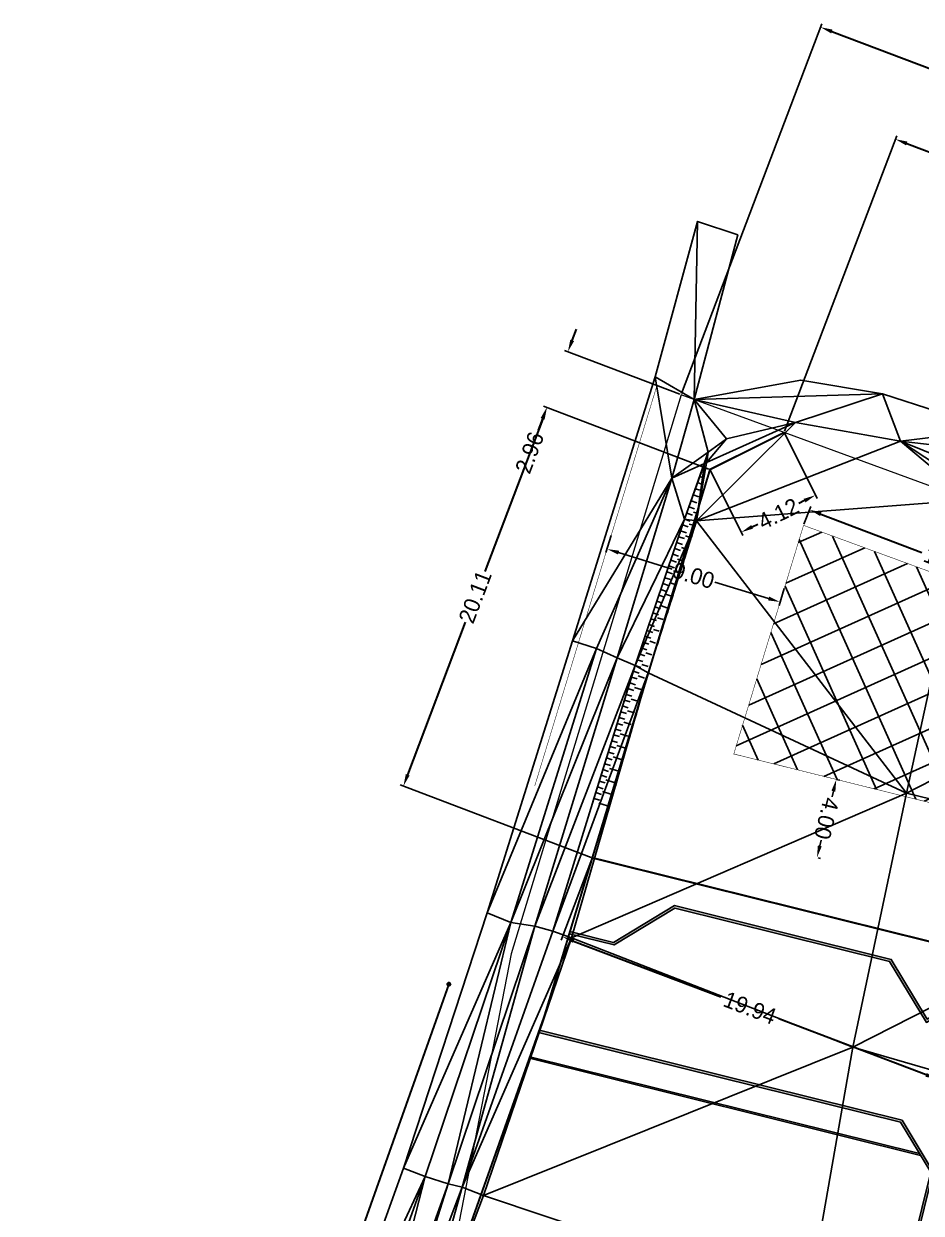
# Model space of a CAD drawing. Header units: metres. Extents: x 1851473 to 1851984, y 5183046 to 5183298.
# Drawn here: x 1851486.1 to 1851530.7, y 5183239 to 5183298.1 of the extents above; entities that cross this region are included whole.
import ezdxf

# ---------------------------------------------------------------- set-up
doc = ezdxf.new("R2010")
doc.units = ezdxf.units.M
doc.header["$LTSCALE"] = 2.5
doc.header["$PDMODE"] = 35
doc.header["$PDSIZE"] = 0.03
doc.linetypes.add('L8', pattern=[0.225, 0.15, -0.075])
doc.layers.get('0').update_dxf_attribs({"linetype": 'CONTINUOUS', "lineweight": 30})
for name, color, linetype in [('PRO_IMPLANTATION_MAISON', 140, 'L8'), ('PRO_IMPLANTATION_MAISON_COT', 140, 'CONTINUOUS'), ('PRO_VOI_BORDURES', 140, 'CONTINUOUS'), ('TAL_HACH', 44, 'CONTINUOUS'), ('TN_', 94, 'CONTINUOUS')]:
    doc.layers.add(name, color=color, linetype=linetype)
for name, color, linetype, lineweight in [('PRO_PAR', 1, 'CONTINUOUS', 35), ('PRO_PAR_P', 7, 'CONTINUOUS', 70), ('TAL', 34, 'CONTINUOUS', 25)]:
    doc.layers.add(name, color=color, linetype=linetype, lineweight=lineweight)
doc.layers.add('PRO_PAR_SURF', color=7, linetype='CONTINUOUS', lineweight=20, true_color=0x285a87)
doc.styles.add('Ecriture', font='')
doc.styles.get('Ecriture').set_extended_font_data('NewsGoth BT')
doc.dimstyles.new('Voirie', dxfattribs={"dimtxt": 0.8, "dimasz": 0.6, "dimexe": 0.18, "dimexo": 0.0625, "dimgap": 0, "dimtad": 0, "dimzin": 0, "dimdsep": 46, "dimtxsty": 'Ecriture', "dimcen": 0.04, "dimclrd": 256, "dimclre": 256, "dimclrt": 256, "dimaunit": 2, "dimadec": 3, "dimazin": 0, "dimtfac": 1, "dimtofl": 0, "dimtmove": 0, "dimatfit": 0, "dimfxl": 1, "dimtolj": 1, "dimtzin": 0, "dimlwd": -1, "dimarcsym": 0})

# ---------------------------------------------------------------- blocks, each defined once
blk = doc.blocks.new('*D48')
at = {"layer": 'PRO_IMPLANTATION_MAISON_COT', "lineweight": -2, "transparency": 16777216}
for p, q in [((1851515.266, 5183272.662), (1851515.007, 5183271.816)), ((1851523.873, 5183270.033), (1851523.615, 5183269.187))]:
    blk.add_line(p, q, dxfattribs=at)
at = {"layer": 'PRO_IMPLANTATION_MAISON_COT', "transparency": 16777216}
for p, q in [((1851515.634, 5183271.813), (1851518.306, 5183270.996)), ((1851523.094, 5183269.534), (1851520.421, 5183270.351))]:
    blk.add_line(p, q, dxfattribs=at)
for points in [[(1851515.663, 5183271.908), (1851515.605, 5183271.717), (1851515.06, 5183271.988)], [(1851523.123, 5183269.63), (1851523.064, 5183269.439), (1851523.668, 5183269.359)]]:
    blk.add_solid(points, dxfattribs=at)
at = {"layer": 'PRO_IMPLANTATION_MAISON_COT', "transparency": 16777216, "insert": (1851519.364, 5183270.673), "char_height": 0.8, "attachment_point": 5, "rotation": 343.01815, "style": 'Ecriture'}
blk.add_mtext('\\A1;9.00', dxfattribs=at)
blk = doc.blocks.new('*D55')
at = {"layer": 'PRO_IMPLANTATION_MAISON_COT', "lineweight": -2, "transparency": 16777216}
for p, q in [((1851526.519, 5183260.529), (1851526.633, 5183260.501)), ((1851525.557, 5183256.647), (1851525.671, 5183256.619))]:
    blk.add_line(p, q, dxfattribs=at)
at = {"layer": 'PRO_IMPLANTATION_MAISON_COT', "transparency": 16777216}
for p, q in [((1851526.314, 5183259.962), (1851526.246, 5183259.685)), ((1851525.64, 5183257.244), (1851525.709, 5183257.521))]:
    blk.add_line(p, q, dxfattribs=at)
for points in [[(1851526.411, 5183259.938), (1851526.217, 5183259.986), (1851526.459, 5183260.544)], [(1851525.737, 5183257.22), (1851525.543, 5183257.268), (1851525.496, 5183256.662)]]:
    blk.add_solid(points, dxfattribs=at)
at = {"layer": 'PRO_IMPLANTATION_MAISON_COT', "transparency": 16777216, "insert": (1851525.977, 5183258.603), "char_height": 0.8, "attachment_point": 5, "rotation": 256.07325, "style": 'Ecriture'}
blk.add_mtext('\\A1;4.00', dxfattribs=at)
blk = doc.blocks.new('PRO_PAR_P_01')
at = {"layer": 'PRO_PAR_P'}
blk.add_point((0, 0), dxfattribs=at)
blk = doc.blocks.new('*D86')
at = {"lineweight": -2, "transparency": 16777216}
for p, q in [((1851523.89, 5183277.838), (1851529.464, 5183292.52)), ((1851543.641, 5183270.591), (1851549.131, 5183285.052))]:
    blk.add_line(p, q, dxfattribs=at)
at = {"transparency": 16777216}
for p, q in [((1851529.961, 5183292.138), (1851537.791, 5183289.165)), ((1851548.507, 5183285.097), (1851540.676, 5183288.07))]:
    blk.add_line(p, q, dxfattribs=at)
for points in [[(1851529.996, 5183292.232), (1851529.925, 5183292.045), (1851529.4, 5183292.351)], [(1851548.542, 5183285.191), (1851548.471, 5183285.004), (1851549.067, 5183284.884)]]:
    blk.add_solid(points, dxfattribs=at)
at = {"transparency": 16777216, "insert": (1851539.234, 5183288.618), "char_height": 0.8, "attachment_point": 5, "rotation": 339.20997, "style": 'Ecriture'}
blk.add_mtext('\\A1;21.04', dxfattribs=at)
blk = doc.blocks.new('*D87')
at = {"lineweight": -2, "transparency": 16777216}
for p, q in [((1851518.766, 5183279.716), (1851525.74, 5183298.085)), ((1851543.643, 5183270.599), (1851550.508, 5183288.681))]:
    blk.add_line(p, q, dxfattribs=at)
at = {"transparency": 16777216}
for p, q in [((1851526.237, 5183297.703), (1851536.582, 5183293.776)), ((1851549.883, 5183288.726), (1851539.538, 5183292.653))]:
    blk.add_line(p, q, dxfattribs=at)
for points in [[(1851526.272, 5183297.797), (1851526.201, 5183297.61), (1851525.676, 5183297.916)], [(1851549.919, 5183288.819), (1851549.848, 5183288.632), (1851550.444, 5183288.513)]]:
    blk.add_solid(points, dxfattribs=at)
at = {"transparency": 16777216, "insert": (1851538.06, 5183293.215), "char_height": 0.8, "attachment_point": 5, "rotation": 339.20997, "style": 'Ecriture'}
blk.add_mtext('\\A1;26.49', dxfattribs=at)
blk = doc.blocks.new('*D88')
at = {"lineweight": -2, "transparency": 16777216}
for p, q in [((1851520.121, 5183275.963), (1851511.907, 5183279.082)), ((1851514.27, 5183256.671), (1851504.769, 5183260.279))]:
    blk.add_line(p, q, dxfattribs=at)
at = {"transparency": 16777216}
for p, q in [((1851511.863, 5183278.457), (1851508.986, 5183270.881)), ((1851505.15, 5183260.776), (1851508.026, 5183268.352))]:
    blk.add_line(p, q, dxfattribs=at)
for points in [[(1851511.769, 5183278.492), (1851511.956, 5183278.421), (1851512.076, 5183279.018)], [(1851505.056, 5183260.811), (1851505.243, 5183260.74), (1851504.937, 5183260.215)]]:
    blk.add_solid(points, dxfattribs=at)
at = {"transparency": 16777216, "insert": (1851508.506, 5183269.616), "char_height": 0.8, "attachment_point": 5, "rotation": 69.20997, "style": 'Ecriture'}
blk.add_mtext('\\A1;20.11', dxfattribs=at)
blk = doc.blocks.new('*D89')
at = {"transparency": 16777216}
for p, q in [((1851513.328, 5183282.355), (1851513.541, 5183282.916)), ((1851511.85, 5183278.462), (1851511.637, 5183277.901))]:
    blk.add_line(p, q, dxfattribs=at)
at = {"lineweight": -2, "transparency": 16777216}
for p, q in [((1851518.685, 5183279.68), (1851512.947, 5183281.858)), ((1851517.82, 5183276.837), (1851511.895, 5183279.087))]:
    blk.add_line(p, q, dxfattribs=at)
at = {"transparency": 16777216}
for points in [[(1851513.235, 5183282.391), (1851513.422, 5183282.32), (1851513.115, 5183281.794)], [(1851511.757, 5183278.497), (1851511.944, 5183278.426), (1851512.063, 5183279.023)]]:
    blk.add_solid(points, dxfattribs=at)
at = {"transparency": 16777216, "insert": (1851511.211, 5183276.779), "char_height": 0.8, "attachment_point": 5, "rotation": 69.20997, "style": 'Ecriture'}
blk.add_mtext('\\A1;2.96', dxfattribs=at)
blk = doc.blocks.new('*D90')
at = {"lineweight": -2, "transparency": 16777216}
for p, q in [((1851523.895, 5183277.724), (1851525.502, 5183274.502)), ((1851520.208, 5183275.885), (1851521.814, 5183272.663))]:
    blk.add_line(p, q, dxfattribs=at)
at = {"transparency": 16777216}
for p, q in [((1851524.884, 5183274.395), (1851524.6, 5183274.254)), ((1851522.271, 5183273.092), (1851522.555, 5183273.234))]:
    blk.add_line(p, q, dxfattribs=at)
for points in [[(1851524.84, 5183274.485), (1851524.929, 5183274.306), (1851525.421, 5183274.663)], [(1851522.226, 5183273.182), (1851522.315, 5183273.003), (1851521.734, 5183272.824)]]:
    blk.add_solid(points, dxfattribs=at)
at = {"transparency": 16777216, "insert": (1851523.578, 5183273.744), "char_height": 0.8, "attachment_point": 5, "rotation": 26.50075, "style": 'Ecriture'}
blk.add_mtext('\\A1;4.12', dxfattribs=at)
blk = doc.blocks.new('*D91')
at = {"lineweight": -2, "transparency": 16777216}
for p, q in [((1851514.306, 5183256.591), (1851512.777, 5183252.562)), ((1851533.804, 5183251.756), (1851531.422, 5183245.483))]:
    blk.add_line(p, q, dxfattribs=at)
at = {"transparency": 16777216}
for p, q in [((1851513.401, 5183252.517), (1851520.721, 5183249.738)), ((1851530.925, 5183245.864), (1851523.606, 5183248.643))]:
    blk.add_line(p, q, dxfattribs=at)
for points in [[(1851513.437, 5183252.611), (1851513.366, 5183252.424), (1851512.841, 5183252.73)], [(1851530.96, 5183245.958), (1851530.889, 5183245.771), (1851531.486, 5183245.651)]]:
    blk.add_solid(points, dxfattribs=at)
at = {"transparency": 16777216, "insert": (1851522.163, 5183249.191), "char_height": 0.8, "attachment_point": 5, "rotation": 339.20997, "style": 'Ecriture'}
blk.add_mtext('\\A1;19.94', dxfattribs=at)
blk = doc.blocks.new('*D100')
at = {"lineweight": -2, "transparency": 16777216}
for p, q in [((1851524.852, 5183273.225), (1851525.188, 5183274.109)), ((1851538.897, 5183268.079), (1851539.171, 5183268.8))]:
    blk.add_line(p, q, dxfattribs=at)
at = {"transparency": 16777216}
for p, q in [((1851525.685, 5183273.728), (1851530.709, 5183271.821)), ((1851538.546, 5183268.845), (1851533.522, 5183270.752))]:
    blk.add_line(p, q, dxfattribs=at)
for points in [[(1851525.721, 5183273.821), (1851525.65, 5183273.634), (1851525.124, 5183273.941)], [(1851538.581, 5183268.939), (1851538.51, 5183268.752), (1851539.107, 5183268.632)]]:
    blk.add_solid(points, dxfattribs=at)
at = {"transparency": 16777216, "insert": (1851532.115, 5183271.286), "char_height": 0.8, "attachment_point": 5, "rotation": 339.20997, "style": 'Ecriture'}
blk.add_mtext('\\A1;14.96', dxfattribs=at)

msp = doc.modelspace()

# ---------------------------------------------------------------- hatches: boundary and pattern name
at = {"layer": 'PRO_IMPLANTATION_MAISON'}
h = msp.add_hatch(dxfattribs=at)
h.set_pattern_fill('ANSI37', color=256, scale=0.5)
h.set_pattern_definition([(24.21, (1851429.304, 5183182.4787), (-0.651005, 1.447877), []), (114.21, (1851429.304, 5183182.4787), (-1.447877, -0.651005), [])])
h.paths.add_polyline_path([(1851538.874, 5183268.02), (1851524.83, 5183273.167), (1851521.362, 5183261.808), (1851531.556, 5183259.28), (1851532.365, 5183262.542), (1851537.218, 5183261.338)])
at = {"layer": 'PRO_VOI_BORDURES'}
h = msp.add_hatch(color=256, dxfattribs=at)
h.dxf.hatch_style = 1
h.paths.add_polyline_path([(1851511.656, 5183247.978), (1851529.656, 5183243.514), (1851531.152, 5183241.031), (1851528.93, 5183232.072), (1851533.783, 5183230.869), (1851540.137, 5183256.493), (1851535.284, 5183257.696), (1851533.4, 5183250.096), (1851530.977, 5183248.636), (1851529.189, 5183251.604), (1851518.415, 5183254.276), (1851515.387, 5183252.451), (1851513.218, 5183252.989), (1851513.183, 5183252.874), (1851515.407, 5183252.323), (1851518.435, 5183254.147), (1851529.111, 5183251.5), (1851530.936, 5183248.472), (1851533.504, 5183250.019), (1851535.372, 5183257.551), (1851539.992, 5183256.405), (1851533.696, 5183231.014), (1851529.076, 5183232.16), (1851531.28, 5183241.051), (1851529.733, 5183243.619), (1851511.696, 5183248.091)])
h = msp.add_hatch(color=256, dxfattribs=at)
h.dxf.hatch_style = 1
h.paths.add_polyline_path([(1851511.226, 5183246.766), (1851530.59, 5183241.964), (1851530.648, 5183241.867), (1851511.199, 5183246.69)])

# ---------------------------------------------------------------- linework, layer by layer
at = {"layer": 'PRO_IMPLANTATION_MAISON', "const_width": 0.025, "flags": 128}
msp.add_lwpolyline([(1851538.874, 5183268.02), (1851524.83, 5183273.167), (1851521.362, 5183261.808), (1851531.556, 5183259.28), (1851532.365, 5183262.542), (1851537.218, 5183261.338)], close=True, dxfattribs=at)
at = {"layer": 'PRO_IMPLANTATION_MAISON_COT', "linetype": 'L8', "const_width": 0.025, "flags": 128}
msp.add_lwpolyline([(1851517.517, 5183280.032), (1851511.464, 5183260.213)], dxfattribs=at)
at = {"layer": 'PRO_PAR', "const_width": 0.1, "flags": 128}
for points in [[(1851514.328, 5183256.649), (1851520.18, 5183275.941), (1851523.867, 5183277.78)], [(1851540.137, 5183256.493), (1851535.284, 5183257.696), (1851533.826, 5183251.815), (1851514.328, 5183256.649)], [(1851507.199, 5183250.369), (1851498.617, 5183226.18), (1851489.615, 5183200.803), (1851486.112, 5183191.14)]]:
    msp.add_lwpolyline(points, dxfattribs=at)
at = {"layer": 'PRO_PAR', "linetype": 'L8', "const_width": 0.1, "flags": 128}
msp.add_lwpolyline([(1851507.866, 5183237.296), (1851511.95, 5183248.807), (1851514.328, 5183256.649)], dxfattribs=at)
at = {"layer": 'PRO_PAR_SURF', "flags": 128}
for points in [[(1851538.934, 5183251.64), (1851540.137, 5183256.493), (1851535.284, 5183257.696), (1851533.826, 5183251.815), (1851514.328, 5183256.649), (1851520.18, 5183275.941), (1851523.867, 5183277.78), (1851518.743, 5183279.657), (1851510.294, 5183251.887), (1851507.475, 5183237.393), (1851507.007, 5183234.983), (1851502.018, 5183220.887), (1851502.04, 5183220.874), (1851503.33, 5183224.508), (1851507.866, 5183237.296), (1851533.783, 5183230.869), (1851534.987, 5183235.722)], [(1851543.621, 5183270.541), (1851523.867, 5183277.78), (1851520.18, 5183275.941), (1851514.328, 5183256.649), (1851533.826, 5183251.815), (1851535.284, 5183257.696), (1851540.137, 5183256.493)]]:
    msp.add_lwpolyline(points, close=True, dxfattribs=at)
at = {"layer": 'PRO_VOI_BORDURES', "flags": 128}
for points in [[(1851533.783, 5183230.869), (1851540.137, 5183256.493), (1851535.284, 5183257.696), (1851533.4, 5183250.096), (1851530.977, 5183248.636), (1851529.189, 5183251.604), (1851518.415, 5183254.276), (1851515.387, 5183252.451), (1851513.218, 5183252.989), (1851513.183, 5183252.874), (1851515.407, 5183252.323), (1851518.435, 5183254.147), (1851529.111, 5183251.5), (1851530.936, 5183248.472), (1851533.504, 5183250.019), (1851535.372, 5183257.551), (1851539.992, 5183256.405), (1851533.696, 5183231.014)], [(1851529.076, 5183232.16), (1851531.28, 5183241.051), (1851529.733, 5183243.619), (1851511.696, 5183248.091), (1851511.656, 5183247.978), (1851529.656, 5183243.514), (1851531.152, 5183241.031), (1851528.93, 5183232.072)]]:
    msp.add_lwpolyline(points, dxfattribs=at)
msp.add_lwpolyline([(1851511.226, 5183246.766), (1851530.59, 5183241.964), (1851530.648, 5183241.867), (1851511.199, 5183246.69)], close=True, dxfattribs=at)
at = {"layer": 'TAL', "flags": 128}
msp.add_lwpolyline([(1851514.355, 5183259.424), (1851516.454, 5183266.202), (1851518.916, 5183273.476), (1851520.096, 5183276.803)], dxfattribs=at)
at = {"layer": 'TAL', "linetype": 'L8', "flags": 128}
msp.add_lwpolyline([(1851520.096, 5183276.803), (1851519.511, 5183273.39), (1851517.108, 5183265.84), (1851515.186, 5183259.219)], dxfattribs=at)
at = {"layer": 'TAL_HACH'}
for p, q in [((1851520.096, 5183276.803), (1851520.096, 5183276.803)), ((1851519.882, 5183276.198), (1851519.891, 5183276.195)), ((1851519.989, 5183276.501), (1851519.989, 5183276.501)), ((1851519.667, 5183275.593), (1851519.781, 5183275.553)), ((1851519.775, 5183275.896), (1851519.836, 5183275.874)), ((1851519.453, 5183274.989), (1851519.671, 5183274.911)), ((1851519.56, 5183275.291), (1851519.726, 5183275.232)), ((1851519.238, 5183274.384), (1851519.521, 5183274.283)), ((1851519.345, 5183274.686), (1851519.616, 5183274.59)), ((1851519.023, 5183273.779), (1851519.306, 5183273.678)), ((1851519.131, 5183274.081), (1851519.413, 5183273.981)), ((1851519.36, 5183273.83), (1851519.478, 5183273.788)), ((1851518.817, 5183273.185), (1851519.102, 5183273.089)), ((1851518.916, 5183273.476), (1851519.199, 5183273.378)), ((1851519.15, 5183273.234), (1851519.336, 5183273.17)), ((1851518.62, 5183272.603), (1851518.905, 5183272.507)), ((1851518.719, 5183272.894), (1851519.003, 5183272.798)), ((1851518.954, 5183272.653), (1851519.151, 5183272.586)), ((1851518.423, 5183272.021), (1851518.708, 5183271.925)), ((1851518.522, 5183272.312), (1851518.806, 5183272.216)), ((1851518.757, 5183272.071), (1851518.964, 5183272.001)), ((1851518.227, 5183271.439), (1851518.511, 5183271.343)), ((1851518.325, 5183271.73), (1851518.609, 5183271.634)), ((1851518.56, 5183271.489), (1851518.778, 5183271.415)), ((1851518.03, 5183270.858), (1851518.314, 5183270.761)), ((1851518.128, 5183271.148), (1851518.412, 5183271.052)), ((1851518.363, 5183270.907), (1851518.591, 5183270.83)), ((1851517.833, 5183270.276), (1851518.117, 5183270.179)), ((1851517.931, 5183270.567), (1851518.215, 5183270.47)), ((1851518.166, 5183270.325), (1851518.405, 5183270.244)), ((1851517.636, 5183269.694), (1851517.92, 5183269.597)), ((1851517.734, 5183269.985), (1851518.018, 5183269.888)), ((1851517.969, 5183269.743), (1851518.219, 5183269.658)), ((1851517.439, 5183269.112), (1851517.723, 5183269.015)), ((1851517.537, 5183269.403), (1851517.821, 5183269.306)), ((1851517.772, 5183269.161), (1851518.032, 5183269.073)), ((1851517.242, 5183268.53), (1851517.526, 5183268.434)), ((1851517.34, 5183268.821), (1851517.624, 5183268.724)), ((1851517.575, 5183268.579), (1851517.846, 5183268.487)), ((1851517.045, 5183267.948), (1851517.329, 5183267.852)), ((1851517.143, 5183268.239), (1851517.427, 5183268.143)), ((1851517.378, 5183267.997), (1851517.659, 5183267.902)), ((1851516.848, 5183267.366), (1851517.132, 5183267.27)), ((1851516.946, 5183267.657), (1851517.23, 5183267.561)), ((1851517.181, 5183267.415), (1851517.473, 5183267.316)), ((1851516.651, 5183266.784), (1851516.935, 5183266.688)), ((1851516.749, 5183267.075), (1851517.033, 5183266.979)), ((1851516.984, 5183266.833), (1851517.287, 5183266.731)), ((1851516.454, 5183266.202), (1851516.739, 5183266.109)), ((1851516.552, 5183266.493), (1851516.836, 5183266.397)), ((1851516.788, 5183266.253), (1851517.101, 5183266.149)), ((1851516.276, 5183265.628), (1851516.563, 5183265.539)), ((1851516.365, 5183265.915), (1851516.651, 5183265.826)), ((1851516.607, 5183265.683), (1851516.929, 5183265.583)), ((1851516.098, 5183265.054), (1851516.385, 5183264.965)), ((1851516.187, 5183265.341), (1851516.474, 5183265.252)), ((1851516.429, 5183265.108), (1851516.762, 5183265.006)), ((1851515.921, 5183264.48), (1851516.207, 5183264.391)), ((1851516.009, 5183264.767), (1851516.296, 5183264.678)), ((1851516.252, 5183264.534), (1851516.594, 5183264.428)), ((1851515.743, 5183263.906), (1851516.029, 5183263.817)), ((1851515.832, 5183264.193), (1851516.118, 5183264.104)), ((1851516.074, 5183263.96), (1851516.426, 5183263.851)), ((1851515.565, 5183263.331), (1851515.852, 5183263.243)), ((1851515.654, 5183263.619), (1851515.94, 5183263.53)), ((1851515.896, 5183263.386), (1851516.259, 5183263.274)), ((1851515.387, 5183262.757), (1851515.674, 5183262.669)), ((1851515.476, 5183263.044), (1851515.763, 5183262.956)), ((1851515.718, 5183262.812), (1851516.091, 5183262.697)), ((1851515.209, 5183262.183), (1851515.496, 5183262.095)), ((1851515.298, 5183262.47), (1851515.585, 5183262.382)), ((1851515.54, 5183262.238), (1851515.924, 5183262.119)), ((1851515.032, 5183261.609), (1851515.318, 5183261.521)), ((1851515.121, 5183261.896), (1851515.407, 5183261.808)), ((1851515.363, 5183261.664), (1851515.756, 5183261.542)), ((1851514.765, 5183260.748), (1851515.052, 5183260.659)), ((1851514.854, 5183261.035), (1851515.141, 5183260.946)), ((1851514.943, 5183261.322), (1851515.229, 5183261.234)), ((1851515.185, 5183261.09), (1851515.589, 5183260.965)), ((1851514.587, 5183260.174), (1851514.874, 5183260.085)), ((1851514.676, 5183260.461), (1851514.963, 5183260.372)), ((1851515.007, 5183260.516), (1851515.421, 5183260.388)), ((1851514.41, 5183259.6), (1851514.696, 5183259.511)), ((1851514.498, 5183259.887), (1851514.785, 5183259.798)), ((1851514.829, 5183259.942), (1851515.253, 5183259.811)), ((1851514.652, 5183259.368), (1851515.086, 5183259.233))]:
    msp.add_line(p, q, dxfattribs=at)
at = {"layer": 'TN_'}
for points in [[(1851519.386, 5183279.412, 303.73), (1851519.561, 5183288.266, 303.85), (1851517.45, 5183280.538, 303.8)], [(1851519.386, 5183279.412, 303.73), (1851521.559, 5183287.604, 303.92), (1851519.561, 5183288.266, 303.85)], [(1851518.278, 5183275.519, 303.69), (1851517.45, 5183280.538, 303.8), (1851513.338, 5183267.424, 303.65)], [(1851519.386, 5183279.412, 303.73), (1851517.45, 5183280.538, 303.8), (1851518.278, 5183275.519, 303.69)], [(1851519.386, 5183279.412, 303.73), (1851528.756, 5183279.704, 303.48), (1851524.693, 5183280.384, 303.71)], [(1851524.426, 5183278.274, 303.71), (1851528.756, 5183279.704, 303.48), (1851519.386, 5183279.412, 303.73)], [(1851529.658, 5183277.342, 303.43), (1851528.756, 5183279.704, 303.48), (1851524.426, 5183278.274, 303.71)], [(1851529.658, 5183277.342, 303.43), (1851534.299, 5183277.911, 303.29), (1851528.756, 5183279.704, 303.48)], [(1851520.096, 5183276.803, 303.77), (1851519.386, 5183279.412, 303.73), (1851518.278, 5183275.519, 303.69)], [(1851520.997, 5183277.46, 303.79), (1851524.426, 5183278.274, 303.71), (1851519.386, 5183279.412, 303.73)], [(1851520.997, 5183277.46, 303.79), (1851519.386, 5183279.412, 303.73), (1851520.096, 5183276.803, 303.77)], [(1851519.511, 5183273.39, 303.45), (1851529.658, 5183277.342, 303.43), (1851524.426, 5183278.274, 303.71)], [(1851519.511, 5183273.39, 303.45), (1851524.426, 5183278.274, 303.71), (1851520.009, 5183276.295, 303.696)], [(1851520.009, 5183276.295, 303.696), (1851524.426, 5183278.274, 303.71), (1851520.997, 5183277.46, 303.79)], [(1851533.789, 5183276.865, 303.26), (1851534.299, 5183277.911, 303.29), (1851529.658, 5183277.342, 303.43)], [(1851533.135, 5183274.429, 303.11), (1851529.658, 5183277.342, 303.43), (1851519.511, 5183273.39, 303.45)], [(1851520.009, 5183276.295, 303.696), (1851520.997, 5183277.46, 303.79), (1851520.096, 5183276.803, 303.77)], [(1851548.281, 5183269.842, 302.65), (1851533.789, 5183276.865, 303.26), (1851529.658, 5183277.342, 303.43)], [(1851548.281, 5183269.842, 302.65), (1851529.658, 5183277.342, 303.43), (1851533.287, 5183274.958, 303.24)], [(1851533.135, 5183274.429, 303.11), (1851533.287, 5183274.958, 303.24), (1851529.658, 5183277.342, 303.43)], [(1851520.096, 5183276.803, 303.77), (1851518.278, 5183275.519, 303.69), (1851519.898, 5183276.245, 303.695)], [(1851520.009, 5183276.295, 303.696), (1851520.096, 5183276.803, 303.77), (1851519.898, 5183276.245, 303.695)], [(1851519.898, 5183276.245, 303.695), (1851518.278, 5183275.519, 303.69), (1851518.916, 5183273.476, 303.67)], [(1851519.511, 5183273.39, 303.45), (1851519.898, 5183276.245, 303.695), (1851518.916, 5183273.476, 303.67)], [(1851519.511, 5183273.39, 303.45), (1851520.009, 5183276.295, 303.696), (1851519.898, 5183276.245, 303.695)], [(1851518.278, 5183275.519, 303.69), (1851513.338, 5183267.424, 303.65), (1851514.537, 5183267.043, 303.72)], [(1851518.278, 5183275.519, 303.69), (1851514.537, 5183267.043, 303.72), (1851515.556, 5183266.587, 303.63)], [(1851518.916, 5183273.476, 303.67), (1851518.278, 5183275.519, 303.69), (1851515.556, 5183266.587, 303.63)], [(1851529.942, 5183259.867, 302.89), (1851533.135, 5183274.429, 303.11), (1851519.511, 5183273.39, 303.45)], [(1851548.054, 5183269.128, 302.45), (1851533.135, 5183274.429, 303.11), (1851529.942, 5183259.867, 302.89)], [(1851518.916, 5183273.476, 303.67), (1851515.556, 5183266.587, 303.63), (1851516.454, 5183266.202, 303.57)], [(1851519.511, 5183273.39, 303.45), (1851518.916, 5183273.476, 303.67), (1851516.454, 5183266.202, 303.57)], [(1851517.108, 5183265.84, 303.21), (1851519.511, 5183273.39, 303.45), (1851516.454, 5183266.202, 303.57)], [(1851529.942, 5183259.867, 302.89), (1851519.511, 5183273.39, 303.45), (1851517.108, 5183265.84, 303.21)], [(1851544.955, 5183256.222, 302.24), (1851548.054, 5183269.128, 302.45), (1851529.942, 5183259.867, 302.89)], [(1851514.537, 5183267.043, 303.72), (1851513.338, 5183267.424, 303.65), (1851509.104, 5183253.915, 303.54)], [(1851510.276, 5183253.443, 303.62), (1851514.537, 5183267.043, 303.72), (1851509.104, 5183253.915, 303.54)], [(1851514.537, 5183267.043, 303.72), (1851510.276, 5183253.443, 303.62), (1851515.556, 5183266.587, 303.63)], [(1851515.556, 5183266.587, 303.63), (1851510.276, 5183253.443, 303.62), (1851511.475, 5183253.256, 303.49)], [(1851516.454, 5183266.202, 303.57), (1851515.556, 5183266.587, 303.63), (1851511.475, 5183253.256, 303.49)], [(1851516.454, 5183266.202, 303.57), (1851511.475, 5183253.256, 303.49), (1851512.365, 5183252.998, 303.39)], [(1851517.108, 5183265.84, 303.21), (1851516.454, 5183266.202, 303.57), (1851512.365, 5183252.998, 303.39)], [(1851517.108, 5183265.84, 303.21), (1851512.365, 5183252.998, 303.39), (1851513.287, 5183252.679, 302.98)], [(1851529.942, 5183259.867, 302.89), (1851517.108, 5183265.84, 303.21), (1851513.287, 5183252.679, 302.98)], [(1851527.277, 5183247.249, 302.71), (1851529.942, 5183259.867, 302.89), (1851513.287, 5183252.679, 302.98)], [(1851527.277, 5183247.249, 302.71), (1851544.955, 5183256.222, 302.24), (1851529.942, 5183259.867, 302.89)], [(1851527.277, 5183247.249, 302.71), (1851541.897, 5183243.001, 302.02), (1851544.955, 5183256.222, 302.24)], [(1851510.276, 5183253.443, 303.62), (1851509.104, 5183253.915, 303.54), (1851504.935, 5183241.225, 303.26)], [(1851510.276, 5183253.443, 303.62), (1851504.935, 5183241.225, 303.26), (1851506.012, 5183240.823, 303.32)], [(1851507.167, 5183240.454, 303.18), (1851510.276, 5183253.443, 303.62), (1851506.012, 5183240.823, 303.32)], [(1851507.167, 5183240.454, 303.18), (1851511.475, 5183253.256, 303.49), (1851510.276, 5183253.443, 303.62)], [(1851507.858, 5183240.283, 303.13), (1851511.475, 5183253.256, 303.49), (1851507.167, 5183240.454, 303.18)], [(1851512.365, 5183252.998, 303.39), (1851511.475, 5183253.256, 303.49), (1851507.858, 5183240.283, 303.13)], [(1851513.287, 5183252.679, 302.98), (1851512.365, 5183252.998, 303.39), (1851507.858, 5183240.283, 303.13)], [(1851507.858, 5183240.283, 303.13), (1851508.919, 5183239.871, 302.74), (1851513.287, 5183252.679, 302.98)], [(1851508.919, 5183239.871, 302.74), (1851527.277, 5183247.249, 302.71), (1851513.287, 5183252.679, 302.98)], [(1851508.919, 5183239.871, 302.74), (1851525.05, 5183234.467, 302.36), (1851527.277, 5183247.249, 302.71)], [(1851525.05, 5183234.467, 302.36), (1851541.897, 5183243.001, 302.02), (1851527.277, 5183247.249, 302.71)], [(1851525.05, 5183234.467, 302.36), (1851539.337, 5183230.358, 301.74), (1851541.897, 5183243.001, 302.02)], [(1851506.012, 5183240.823, 303.32), (1851504.935, 5183241.225, 303.26), (1851500.65, 5183229.297, 303.11)], [(1851506.012, 5183240.823, 303.32), (1851500.65, 5183229.297, 303.11), (1851501.733, 5183228.814, 303.12)], [(1851502.838, 5183228.439, 303.04), (1851506.012, 5183240.823, 303.32), (1851501.733, 5183228.814, 303.12)], [(1851507.167, 5183240.454, 303.18), (1851506.012, 5183240.823, 303.32), (1851502.838, 5183228.439, 303.04)], [(1851503.326, 5183228.34, 302.95), (1851507.167, 5183240.454, 303.18), (1851502.838, 5183228.439, 303.04)], [(1851507.858, 5183240.283, 303.13), (1851507.167, 5183240.454, 303.18), (1851503.326, 5183228.34, 302.95)], [(1851504.401, 5183227.929, 302.48), (1851507.858, 5183240.283, 303.13), (1851503.326, 5183228.34, 302.95)], [(1851508.919, 5183239.871, 302.74), (1851507.858, 5183240.283, 303.13), (1851504.401, 5183227.929, 302.48)], [(1851504.401, 5183227.929, 302.48), (1851525.05, 5183234.467, 302.36), (1851508.919, 5183239.871, 302.74)]]:
    msp.add_3dface(points, dxfattribs=at)

# ---------------------------------------------------------------- block references
at = {"layer": 'PRO_PAR_P', "rotation": 248.7419292195926}
msp.add_blockref('PRO_PAR_P_01', (1851507.199, 5183250.369), dxfattribs=at)

# ---------------------------------------------------------------- dimensions: what is measured, and where the dimension line sits
for base, p1, p2, angle, picture, middle in [((1851550.444, 5183288.513), (1851518.743, 5183279.657), (1851543.621, 5183270.541), 339.20997, '*D87', (1851538.06, 5183293.215)), ((1851549.067, 5183284.884), (1851523.867, 5183277.78), (1851543.619, 5183270.532), 339.20997, '*D86', (1851539.234, 5183288.618)), ((1851512.063, 5183279.023), (1851518.743, 5183279.657), (1851517.878, 5183276.815), 69.20997, '*D89', (1851511.211, 5183276.779)), ((1851504.937, 5183260.215), (1851520.18, 5183275.941), (1851514.328, 5183256.649), 69.20997, '*D88', (1851508.506, 5183269.616)), ((1851539.107, 5183268.632), (1851524.83, 5183273.167), (1851538.874, 5183268.02), 339.20997, '*D100', (1851532.115, 5183271.286)), ((1851531.486, 5183245.651), (1851514.328, 5183256.649), (1851533.826, 5183251.815), 339.20997, '*D91', (1851522.163, 5183249.191))]:
    dim = msp.add_linear_dim(base=base, p1=p1, p2=p2, angle=angle, dimstyle='Voirie')
    dim.commit()
    dim.dimension.update_dxf_attribs({"geometry": picture, "text_midpoint": middle})
dim = msp.add_aligned_dim(p1=(1851523.867, 5183277.78), p2=(1851520.18, 5183275.941), distance=3.483, dimstyle='Voirie')
dim.commit()
dim.dimension.update_dxf_attribs({"geometry": '*D90', "text_midpoint": (1851523.578, 5183273.744)})
at = {"layer": 'PRO_IMPLANTATION_MAISON_COT'}
for p1, p2, distance, picture, middle in [((1851515.284, 5183272.722), (1851523.892, 5183270.093), -0.768, '*D48', (1851519.364, 5183270.673)), ((1851526.459, 5183260.544), (1851525.496, 5183256.662), 0, '*D55', (1851525.977, 5183258.603))]:
    dim = msp.add_aligned_dim(p1=p1, p2=p2, distance=distance, dimstyle='Voirie', dxfattribs=at)
    dim.commit()
    dim.dimension.update_dxf_attribs({"geometry": picture, "text_midpoint": middle})

doc.saveas('drawing.dxf')
